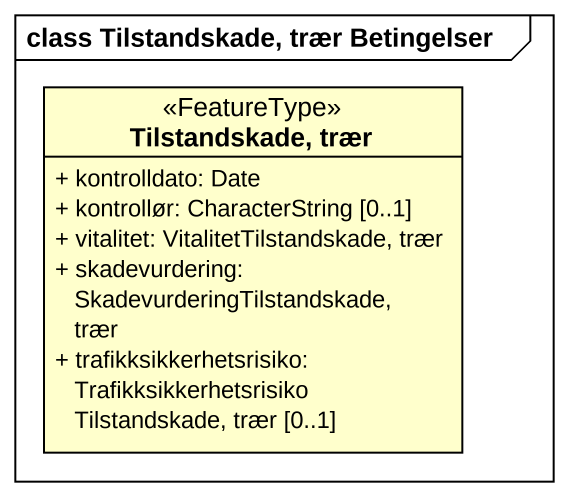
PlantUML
@startuml
mainframe class Tilstandskade, trær Betingelser
hide circle
hide empty members
skinparam classAttributeIconSize 0
class "Tilstandskade, trær" as Tilstandskade_trær <<FeatureType>> {
  + kontrolldato: Date
  + kontrollør: CharacterString [0..1]
  + vitalitet: VitalitetTilstandskade, trær
  + skadevurdering: SkadevurderingTilstandskade, trær
  + trafikksikkerhetsrisiko: TrafikksikkerhetsrisikoTilstandskade, trær [0..1]
}
@enduml
